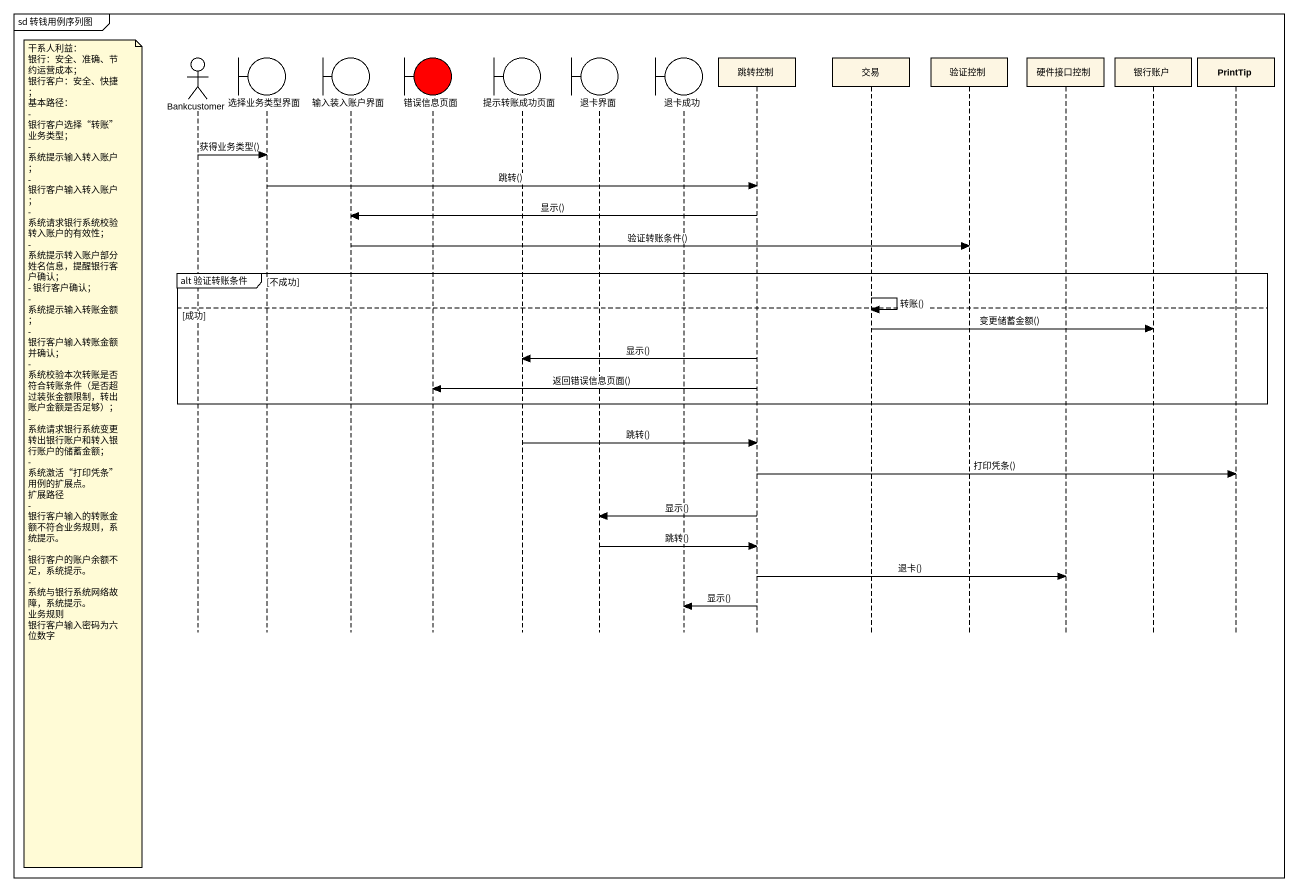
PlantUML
@startuml
mainframe sd 转钱用例序列图
hide footbox
actor Bankcustomer
boundary 选择业务类型界面
boundary 输入装入账户界面
boundary 错误信息页面 #FF0000
boundary 提示转账成功页面
boundary 退卡界面
boundary 退卡成功
participant 跳转控制
participant 交易
participant 验证控制
participant 硬件接口控制
participant 银行账户
participant PrintTip

Bankcustomer -> 选择业务类型界面 : 获得业务类型()
选择业务类型界面 -> 跳转控制 : 跳转()
跳转控制 -> 输入装入账户界面 : 显示()
输入装入账户界面 -> 验证控制 : 验证转账条件()
group alt 验证转账条件 [不成功]
  交易 -> 交易 : 转账()
else 成功
  交易 -> 银行账户 : 变更储蓄金额()
  跳转控制 -> 提示转账成功页面 : 显示()
  跳转控制 -> 错误信息页面 : 返回错误信息页面()
end
提示转账成功页面 -> 跳转控制 : 跳转()
note left of Bankcustomer
  干系人利益：
  银行：安全、准确、节约运营成本；
  银行客户：安全、快捷；
  基本路径：
  - 银行客户选择“转账”业务类型；
  - 系统提示输入转入账户；
  - 银行客户输入转入账户；
  - 系统请求银行系统校验转入账户的有效性；
  - 系统提示转入账户部分姓名信息，提醒银行客户确认；
  - 银行客户确认；
  - 系统提示输入转账金额；
  - 银行客户输入转账金额并确认；
  - 系统校验本次转账是否符合转账条件（是否超过装张金额限制，转出账户金额是否足够）；
  - 系统请求银行系统变更转出银行账户和转入银行账户的储蓄金额；
  - 系统激活“打印凭条”用例的扩展点。
  扩展路径
  - 银行客户输入的转账金额不符合业务规则，系统提示。
  - 银行客户的账户余额不足，系统提示。
  - 系统与银行系统网络故障，系统提示。
  业务规则
  银行客户输入密码为六位数字
end note
跳转控制 -> PrintTip : 打印凭条()
跳转控制 -> 退卡界面 : 显示()
退卡界面 -> 跳转控制 : 跳转()
跳转控制 -> 硬件接口控制 : 退卡()
跳转控制 -> 退卡成功 : 显示()
@enduml
